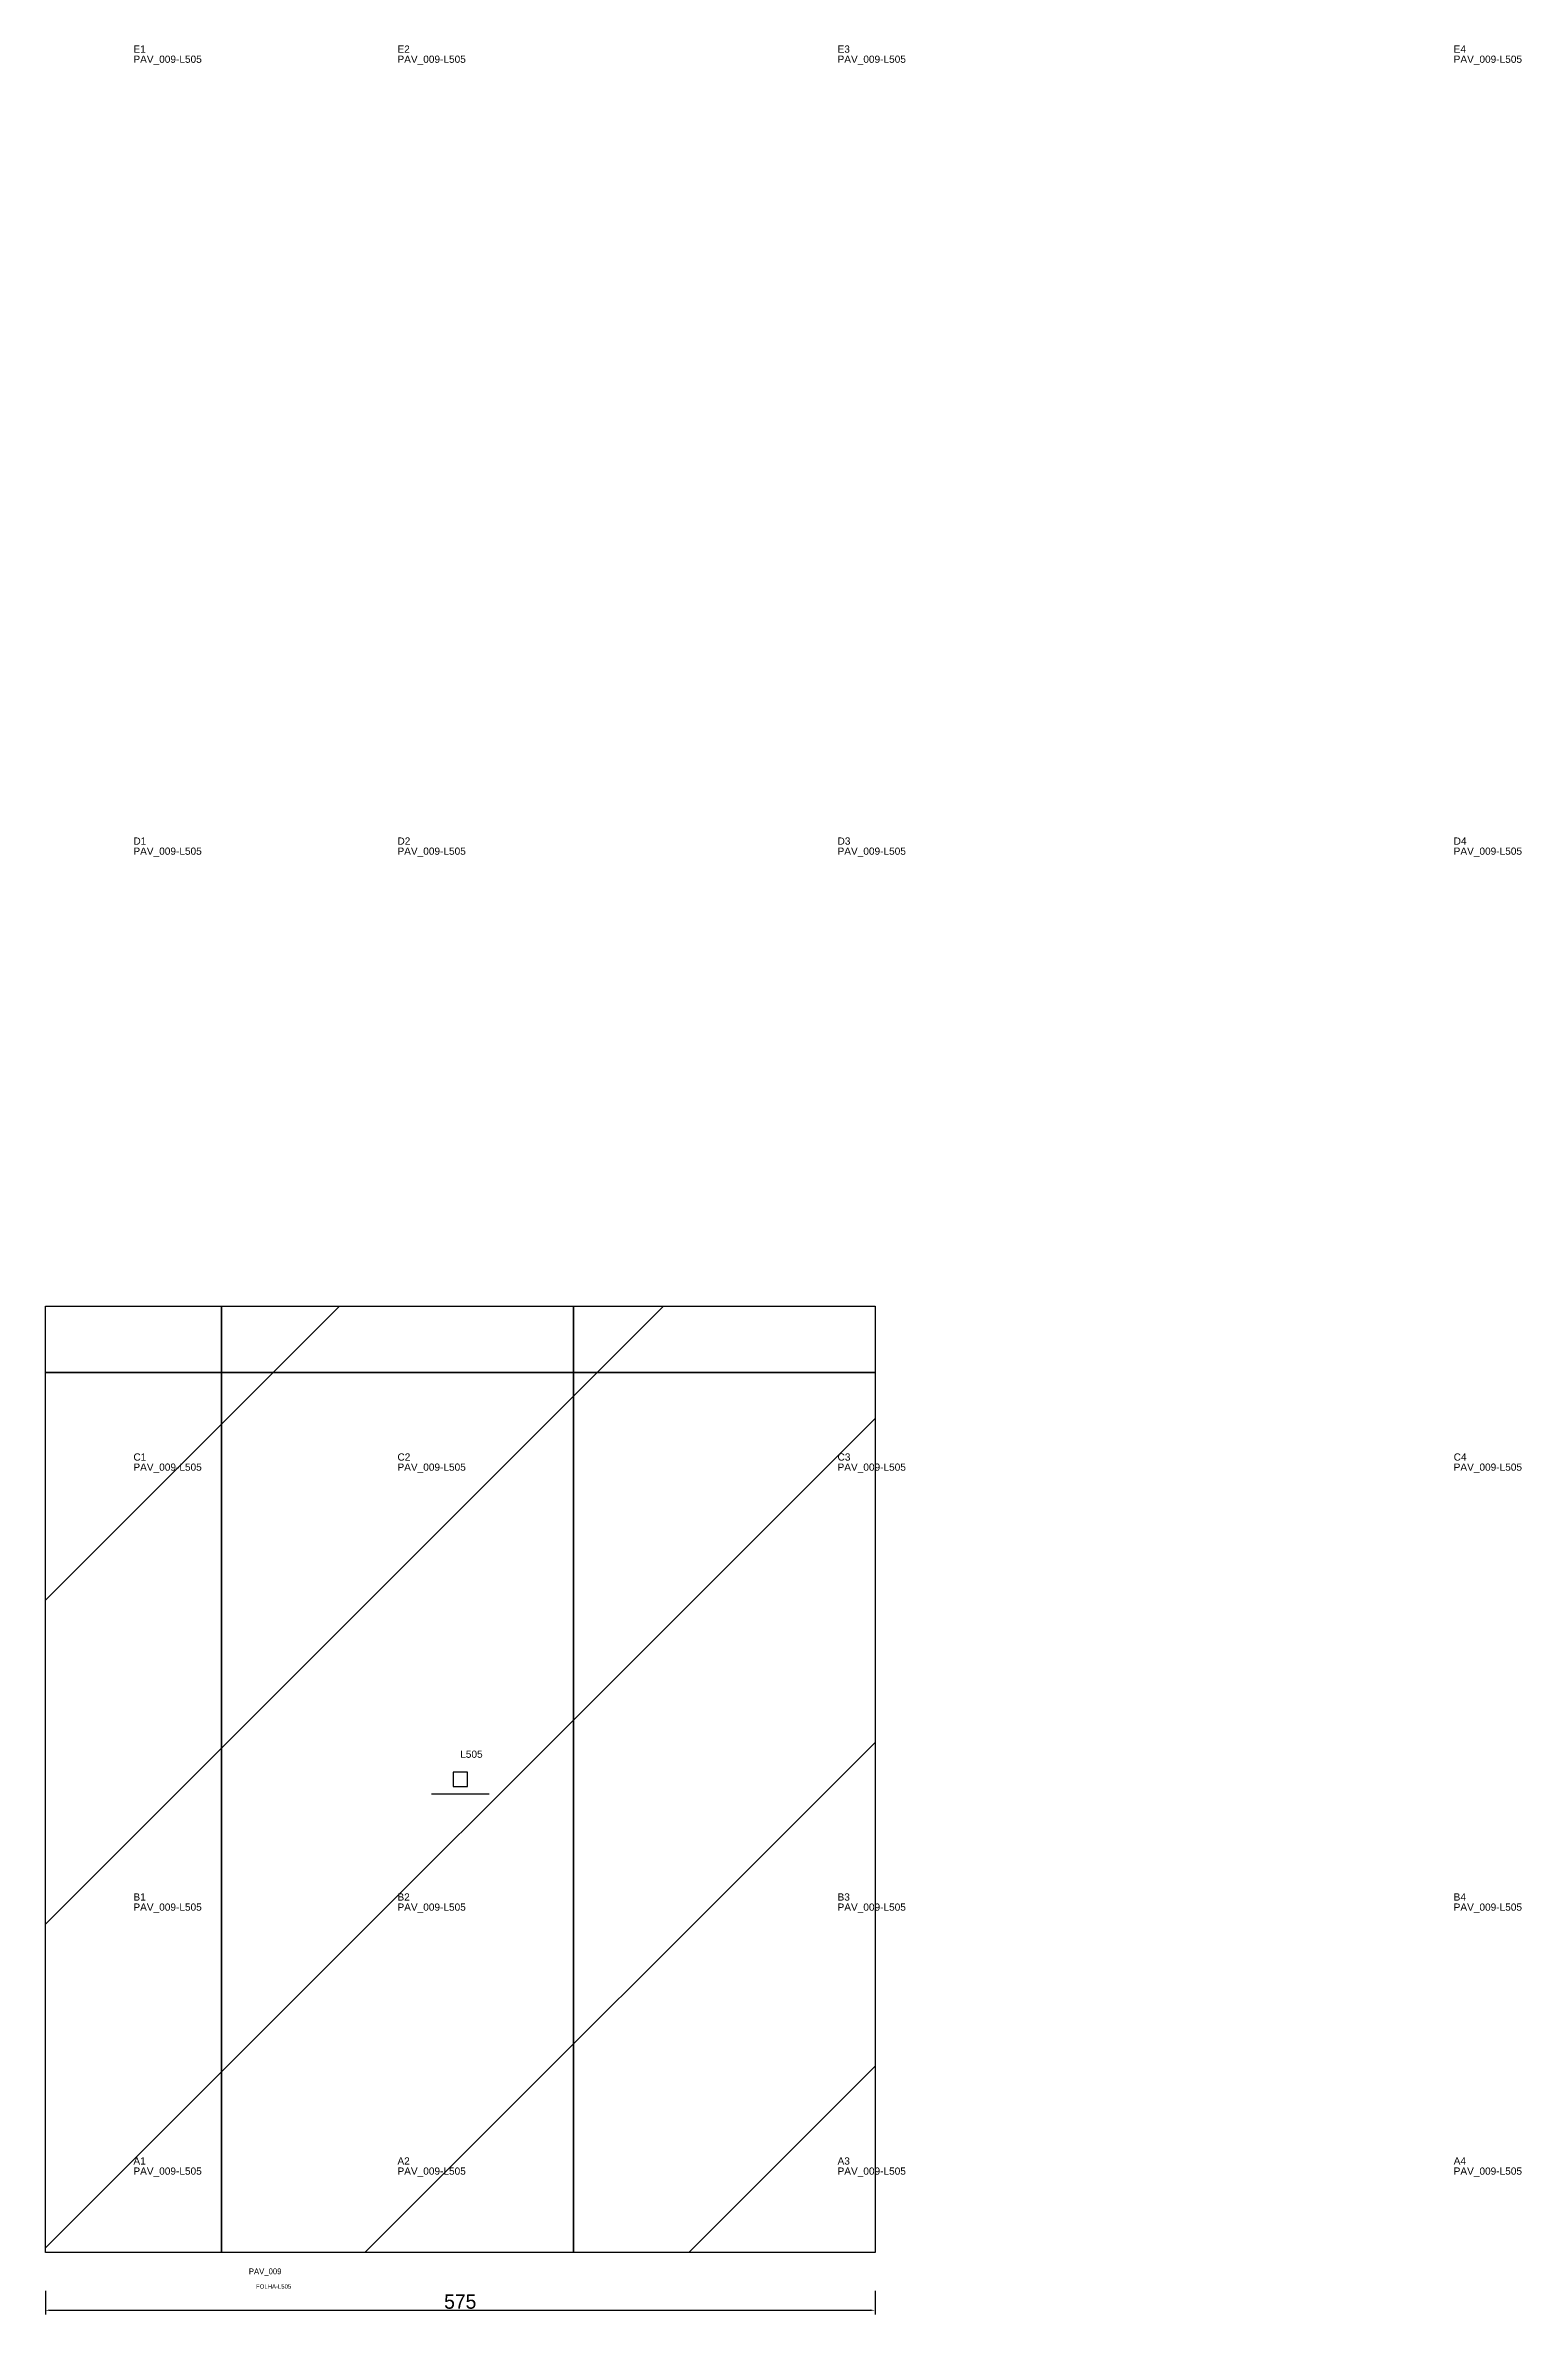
# Model space of a CAD drawing. Header units: metres. Extents: x 222 to 1245, y -498 to 1076.
import ezdxf

# ---------------------------------------------------------------- set-up
doc = ezdxf.new("R2010")
doc.units = ezdxf.units.M
for name, color, linetype in [('3', 3, 'CONTINUOUS'), ('AUX00', 7, 'CONTINUOUS'), ('COTA', 241, 'CONTINUOUS'), ('FOLHA', 255, 'CONTINUOUS'), ('Hachura', 251, 'CONTINUOUS'), ('NOMENCLATURA', 7, 'CONTINUOUS'), ('Nível', 160, 'CONTINUOUS'), ('Painéis', 200, 'CONTINUOUS'), ('Pilares', 5, 'CONTINUOUS'), ('SARR_2.2x7', 40, 'CONTINUOUS')]:
    doc.layers.add(name, color=color, linetype=linetype)
doc.styles.add('ARIAL', font='Arial.ttf')
doc.styles.add('STR_STANDARD', font='arial.ttf')
doc.dimstyles.new('EZ DXF', dxfattribs={"dimtxt": 10, "dimasz": 3.5, "dimexe": 3, "dimexo": 1.5, "dimgap": 1, "dimtad": 1, "dimdec": 1, "dimdsep": 46, "dimcen": 2.5, "dimazin": 3, "dimtfac": 1, "dimtmove": 0, "dimatfit": 3})

msp = doc.modelspace()

# ---------------------------------------------------------------- hatches: boundary and pattern name
at = {"layer": 'Hachura'}
h = msp.add_hatch(dxfattribs=at)
h.set_pattern_fill('ANSI31', scale=50)
h.paths.add_polyline_path([(363.2, -454.5), (222.2, -454.5), (222.2, 201.5), (263.2, 201.5), (363.2, 201.5), (443.2, 201.5), (632.7, 201.5), (797.2, 201.5), (797.2, -454.5), (776.7, -454.5), (423.2, -454.5)])
h = msp.add_hatch(dxfattribs=at)
h.set_pattern_fill('ANSI31', scale=50)
h.paths.add_polyline_path([(363.2, -454.5), (222.2, -454.5), (222.2, 201.5), (263.2, 201.5), (363.2, 201.5), (443.2, 201.5), (632.7, 201.5), (797.2, 201.5), (797.2, -454.5), (776.7, -454.5), (423.2, -454.5)])

# ---------------------------------------------------------------- linework, layer by layer
at = {"layer": '3'}
for points in [[(344.2, -454.5), (344.2, 201.5)], [(344.2, -454.5), (344.2, 201.5)], [(588.2, -454.5), (588.2, 201.5)], [(588.2, -454.5), (588.2, 201.5)], [(222.2, 155.5), (797.2, 155.5)], [(222.2, 155.5), (797.2, 155.5)]]:
    msp.add_lwpolyline(points, close=True, dxfattribs=at)
at = {"layer": 'Painéis', "color": 200}
for p, q in [((222.2, -454.5), (222.2, 201.5)), ((222.2, 201.5), (263.2, 201.5)), ((222.2, -454.5), (222.2, 201.5)), ((222.2, 201.5), (263.2, 201.5)), ((263.2, 201.5), (363.2, 201.5)), ((263.2, 201.5), (363.2, 201.5)), ((363.2, 201.5), (443.2, 201.5)), ((363.2, 201.5), (443.2, 201.5)), ((443.2, 201.5), (632.7, 201.5)), ((443.2, 201.5), (632.7, 201.5)), ((632.7, 201.5), (797.2, 201.5)), ((632.7, 201.5), (797.2, 201.5)), ((797.2, 201.5), (797.2, -454.5)), ((797.2, 201.5), (797.2, -454.5)), ((363.2, -454.5), (222.2, -454.5)), ((363.2, -454.5), (222.2, -454.5)), ((423.2, -454.5), (363.2, -454.5)), ((423.2, -454.5), (363.2, -454.5)), ((776.7, -454.5), (423.2, -454.5)), ((776.7, -454.5), (423.2, -454.5)), ((797.2, -454.5), (776.7, -454.5)), ((797.2, -454.5), (776.7, -454.5))]:
    msp.add_line(p, q, dxfattribs=at)
at = {"layer": 'Pilares'}
msp.add_lwpolyline([(504.7, -131.5), (514.7, -131.5), (514.7, -121.5), (504.7, -121.5)], close=True, dxfattribs=at)
msp.add_lwpolyline([(504.7, -131.5), (514.7, -131.5), (514.7, -121.5), (504.7, -121.5)], close=True, dxfattribs=at)
at = {"layer": 'SARR_2.2x7'}
msp.add_line((489.7, -136.5), (529.7, -136.5), dxfattribs=at)
msp.add_line((489.7, -136.5), (529.7, -136.5), dxfattribs=at)

# ---------------------------------------------------------------- texts
at = {"layer": '3', "style": 'STR_STANDARD'}
for s, p in [('E1', (283.2, 1070.5)), ('E1', (283.2, 1070.5)), ('E2', (466.2, 1070.5)), ('E2', (466.2, 1070.5)), ('E3', (771.2, 1070.5)), ('E3', (771.2, 1070.5)), ('E4', (1198.2, 1070.5)), ('E4', (1198.2, 1070.5)), ('D1', (283.2, 521.5)), ('D1', (283.2, 521.5)), ('D2', (466.2, 521.5)), ('D2', (466.2, 521.5)), ('D3', (771.2, 521.5)), ('D3', (771.2, 521.5)), ('D4', (1198.2, 521.5)), ('D4', (1198.2, 521.5)), ('C1', (283.2, 94.5)), ('C1', (283.2, 94.5)), ('C2', (466.2, 94.5)), ('C2', (466.2, 94.5)), ('C3', (771.2, 94.5)), ('C3', (771.2, 94.5)), ('C4', (1198.2, 94.5)), ('C4', (1198.2, 94.5)), ('B1', (283.2, -210.5)), ('B1', (283.2, -210.5)), ('B2', (466.2, -210.5)), ('B2', (466.2, -210.5)), ('B3', (771.2, -210.5)), ('B3', (771.2, -210.5)), ('B4', (1198.2, -210.5)), ('B4', (1198.2, -210.5)), ('A1', (283.2, -393.5)), ('A1', (283.2, -393.5)), ('A2', (466.2, -393.5)), ('A2', (466.2, -393.5)), ('A3', (771.2, -393.5)), ('A3', (771.2, -393.5)), ('A4', (1198.2, -393.5)), ('A4', (1198.2, -393.5))]:
    msp.add_text(s, height=5, dxfattribs=at).set_placement(p)
at = {"layer": 'AUX00', "style": 'STR_STANDARD'}
for p in [(283.2, 1063.5), (283.2, 1063.5), (466.2, 1063.5), (466.2, 1063.5), (771.2, 1063.5), (771.2, 1063.5), (1198.2, 1063.5), (1198.2, 1063.5), (283.2, 514.5), (283.2, 514.5), (466.2, 514.5), (466.2, 514.5), (771.2, 514.5), (771.2, 514.5), (1198.2, 514.5), (1198.2, 514.5), (283.2, 87.5), (283.2, 87.5), (466.2, 87.5), (466.2, 87.5), (771.2, 87.5), (771.2, 87.5), (1198.2, 87.5), (1198.2, 87.5), (283.2, -217.5), (283.2, -217.5), (466.2, -217.5), (466.2, -217.5), (771.2, -217.5), (771.2, -217.5), (1198.2, -217.5), (1198.2, -217.5), (283.2, -400.5), (283.2, -400.5), (466.2, -400.5), (466.2, -400.5), (771.2, -400.5), (771.2, -400.5), (1198.2, -400.5), (1198.2, -400.5)]:
    msp.add_text('PAV_009-L505', height=5, dxfattribs=at).set_placement(p)
at = {"layer": 'FOLHA'}
msp.add_text('FOLHA-L505', height=3, dxfattribs=at).set_placement((368.2, -479.5))
msp.add_text('FOLHA-L505', height=3, dxfattribs=at).set_placement((368.2, -479.5))
at = {"layer": 'NOMENCLATURA', "insert": (509.7, -106.5), "char_height": 5, "attachment_point": 1, "style": 'ARIAL'}
msp.add_mtext('L505', dxfattribs=at)
msp.add_mtext('L505', dxfattribs=at)
at = {"layer": 'Nível'}
msp.add_text('PAV_009', height=4, dxfattribs=at).set_placement((363.2, -469.5))
msp.add_text('PAV_009', height=4, dxfattribs=at).set_placement((363.2, -469.5))

# ---------------------------------------------------------------- dimensions: what is measured, and where the dimension line sits
at = {"layer": 'COTA'}
msp.add_linear_dim(base=(222.2, -494.5), p1=(222.2, -479.5), p2=(797.2, -479.5), dimstyle='EZ DXF', dxfattribs=at).render()
msp.add_linear_dim(base=(222.2, -494.5), p1=(222.2, -479.5), p2=(797.2, -479.5), dimstyle='EZ DXF', dxfattribs=at).render()

doc.saveas('drawing.dxf')
